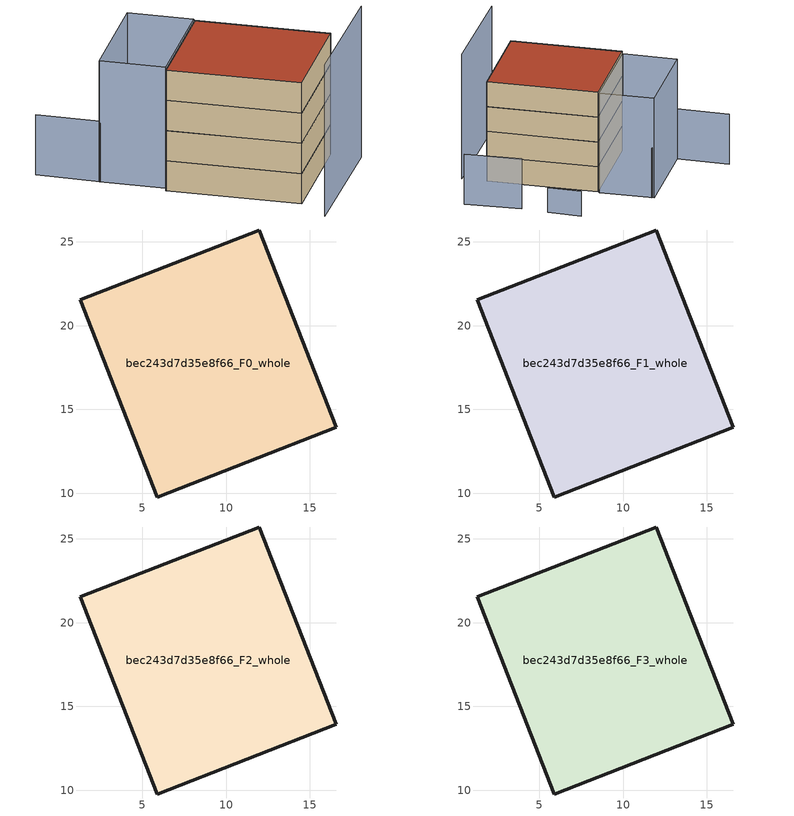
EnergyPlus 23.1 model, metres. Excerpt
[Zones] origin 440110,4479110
bec243d7d35e8f66_F0_whole
 floor ground (EU_floor_Construction): 16.57,13.92 11.98,25.71 1.31,21.55 5.9,9.77 z0
 wall outside (EU_wall_Construction): 16.57,13.92 5.9,9.77 1.31,21.55 11.98,25.71 16.57,13.92 z0:3
bec243d7d35e8f66_F1_whole
 floor to bec243d7d35e8f66_F0_whole (EU_floor_Construction): 16.57,13.92 11.98,25.71 1.31,21.55 5.9,9.77 z3
 wall outside (EU_wall_Construction): 16.57,13.92 5.9,9.77 1.31,21.55 11.98,25.71 16.57,13.92 z3:6
bec243d7d35e8f66_F2_whole
 floor to bec243d7d35e8f66_F1_whole (EU_floor_Construction): 16.57,13.92 11.98,25.71 1.31,21.55 5.9,9.77 z6
 wall outside (EU_wall_Construction): 16.57,13.92 5.9,9.77 1.31,21.55 11.98,25.71 16.57,13.92 z6:9
bec243d7d35e8f66_F3_whole
 floor to bec243d7d35e8f66_F2_whole (EU_floor_Construction): 16.57,13.92 11.98,25.71 1.31,21.55 5.9,9.77 z9
 wall outside (EU_wall_Construction): 16.57,13.92 5.9,9.77 1.31,21.55 11.98,25.71 16.57,13.92 z9:12
 roof outside (EU_roof_Construction): 11.98,25.71 16.57,13.92 5.9,9.77 1.31,21.55 z12
shading: 4.86,6.5 17.63,11.27 z0:15; 23.19,15.44 20.53,21.35 / 9.99,31.52 -0.33,27.66 / -0.33,27.66 -2.44,33.33 z0:6; 12.11,25.94 1.82,21.94 / 1.82,21.94 -0.43,27.73 / -0.43,27.73 9.87,31.73 / 9.87,31.73 12.11,25.94 z0:12; 19.8,24.32 18.5,27.89 z0:3
[Building]
EU S2 Campaign: North Axis=0; Terrain=City; Solar Distribution=FullExterior
[Site:Location]
Madrid: Latitude=40.5; Longitude=-3.5; Time Zone=1; Elevation=609
[SizingPeriod:WeatherFileDays]
AnnualSizingPeriod: Begin Month=1; Begin Day of Month=1; End Month=12; End Day of Month=31; Day of Week for Start Day=Monday; Use Weather File Daylight Saving Period=No; Use Weather File Rain and Snow Indicators=No
[MATERIAL]
EU_InternalMass_Material: Roughness=MediumRough; Thickness=0.1; Conductivity=1; Density=1800; Specific Heat=900; Thermal Absorptance=0.9; Solar Absorptance=0.7; Visible Absorptance=0.7
[MATERIAL:NOMASS] Roughness=MediumRough; Thermal Absorptance=0.9; Solar Absorptance=0.7; Visible Absorptance=0.7
Name | Thermal Resistance
EU_wall_NoMass | 1.60022
EU_roof_NoMass | 1.57597
EU_floor_NoMass | 0.470652
[CONSTRUCTION]
EU_wall_Construction: EU_wall_NoMass
EU_roof_Construction: EU_roof_NoMass
EU_floor_Construction: EU_floor_NoMass
EU_InternalMass_Construction: EU_InternalMass_Material
[ZONE] Type=1; Multiplier=1; Ceiling Height=autocalculate; Floor Area=autocalculate; Part of Total Floor Area=Yes
Name | Volume
bec243d7d35e8f66_F0_whole | 434.452
bec243d7d35e8f66_F1_whole; bec243d7d35e8f66_F2_whole; bec243d7d35e8f66_F3_whole | 434.453
[INTERNALMASS] Construction=EU_InternalMass_Construction; Surface Area=144.817
Name | Zone or ZoneList
bec243d7d35e8f66_F0_whole_EU_InternalMass | bec243d7d35e8f66_F0_whole
bec243d7d35e8f66_F1_whole_EU_InternalMass | bec243d7d35e8f66_F1_whole
bec243d7d35e8f66_F2_whole_EU_InternalMass | bec243d7d35e8f66_F2_whole
bec243d7d35e8f66_F3_whole_EU_InternalMass | bec243d7d35e8f66_F3_whole
[OTHEREQUIPMENT] Fuel Type=Electricity; Design Level Calculation Method=Watts/Area; Power per Zone Floor Area=1; Fraction Latent=0; Fraction Radiant=0; Fraction Lost=0; Carbon Dioxide Generation Rate=0; EndUse Subcategory=EU_Step8_InternalGains
Name | Zone or ZoneList or Space or SpaceList | Schedule
EU_Step8_InternalGain_bec243d7d35e8f66_F0_whole_f000 | bec243d7d35e8f66_F0_whole | EU_Step8_GainSchedule_bec243d7d35e8f66_F0_whole_f000
EU_Step8_InternalGain_bec243d7d35e8f66_F1_whole_f000 | bec243d7d35e8f66_F1_whole | EU_Step8_GainSchedule_bec243d7d35e8f66_F1_whole_f000
EU_Step8_InternalGain_bec243d7d35e8f66_F2_whole_f000 | bec243d7d35e8f66_F2_whole | EU_Step8_GainSchedule_bec243d7d35e8f66_F2_whole_f000
EU_Step8_InternalGain_bec243d7d35e8f66_F3_whole_f000 | bec243d7d35e8f66_F3_whole | EU_Step8_GainSchedule_bec243d7d35e8f66_F3_whole_f000
[ZONEVENTILATION:DESIGNFLOWRATE] Schedule=EU_AlwaysOn; Design Flow Rate Calculation Method=AirChanges/Hour; Air Changes per Hour=0.480704; Ventilation Type=Natural; Fan Pressure Rise=0; Fan Total Efficiency=1; Constant Term Coefficient=1; Temperature Term Coefficient=0; Velocity Term Coefficient=0; Velocity Squared Term Coefficient=0; Minimum Indoor Temperature=-100; Maximum Indoor Temperature=100; Delta Temperature=-100; Minimum Outdoor Temperature=-100; Maximum Outdoor Temperature=100; Maximum Wind Speed=40
Name | Zone or ZoneList or Space or SpaceList
EU_ConstantAir_bec243d7d35e8f66_F0_whole | bec243d7d35e8f66_F0_whole
EU_ConstantAir_bec243d7d35e8f66_F1_whole | bec243d7d35e8f66_F1_whole
EU_ConstantAir_bec243d7d35e8f66_F2_whole | bec243d7d35e8f66_F2_whole
EU_ConstantAir_bec243d7d35e8f66_F3_whole | bec243d7d35e8f66_F3_whole
[HVACTEMPLATE:THERMOSTAT] Constant Heating Setpoint=20; Constant Cooling Setpoint=50
EU_HeatOnly_bec243d7d35e8f66_F0_whole; EU_HeatOnly_bec243d7d35e8f66_F1_whole; EU_HeatOnly_bec243d7d35e8f66_F2_whole; EU_HeatOnly_bec243d7d35e8f66_F3_whole
[HVACTEMPLATE:ZONE:IDEALLOADSAIRSYSTEM] System Availability Schedule=EU_AlwaysOn; Maximum Heating Supply Air Temperature=50; Minimum Cooling Supply Air Temperature=13; Maximum Heating Supply Air Humidity Ratio=0.0156; Minimum Cooling Supply Air Humidity Ratio=0.0077; Heating Limit=NoLimit; Cooling Limit=NoLimit; Heating Availability Schedule=EU_AlwaysOn; Cooling Availability Schedule=EU_CoolingOff; Dehumidification Control Type=ConstantSensibleHeatRatio; Cooling Sensible Heat Ratio=0.7; Dehumidification Setpoint=60; Humidification Control Type=None; Humidification Setpoint=30; Outdoor Air Method=None; Outdoor Air Flow Rate per Person=0.00944; Outdoor Air Flow Rate per Zone Floor Area=0; Outdoor Air Flow Rate per Zone=0; Demand Controlled Ventilation Type=None; Outdoor Air Economizer Type=NoEconomizer; Heat Recovery Type=None; Sensible Heat Recovery Effectiveness=0.7; Latent Heat Recovery Effectiveness=0.65
Name | Template Thermostat
bec243d7d35e8f66_F0_whole | EU_HeatOnly_bec243d7d35e8f66_F0_whole
bec243d7d35e8f66_F1_whole | EU_HeatOnly_bec243d7d35e8f66_F1_whole
bec243d7d35e8f66_F2_whole | EU_HeatOnly_bec243d7d35e8f66_F2_whole
bec243d7d35e8f66_F3_whole | EU_HeatOnly_bec243d7d35e8f66_F3_whole
[SIZING:ZONE] Zone Cooling Design Supply Air Temperature Input Method=SupplyAirTemperature; Zone Cooling Design Supply Air Temperature=13; Zone Heating Design Supply Air Temperature Input Method=SupplyAirTemperature; Zone Heating Design Supply Air Temperature=50; Zone Cooling Design Supply Air Humidity Ratio=0.008; Zone Heating Design Supply Air Humidity Ratio=0.008; Cooling Design Air Flow Method=DesignDay; Cooling Design Air Flow Rate=0; Cooling Minimum Air Flow per Zone Floor Area=0.000762; Cooling Minimum Air Flow=0; Cooling Minimum Air Flow Fraction=0.2; Heating Design Air Flow Method=DesignDay; Heating Design Air Flow Rate=0; Heating Maximum Air Flow per Zone Floor Area=0.002032; Heating Maximum Air Flow=0.141576; Heating Maximum Air Flow Fraction=0.3; Account for Dedicated Outdoor Air System=No; Dedicated Outdoor Air System Control Strategy=NeutralSupplyAir; Dedicated Outdoor Air Low Setpoint Temperature for Design=autosize; Dedicated Outdoor Air High Setpoint Temperature for Design=autosize; Zone Load Sizing Method=Sensible Load Only No Latent Load; Zone Latent Cooling Design Supply Air Humidity Ratio Input Method=HumidityRatioDifference; Zone Cooling Design Supply Air Humidity Ratio Difference=0.005; Zone Latent Heating Design Supply Air Humidity Ratio Input Method=HumidityRatioDifference; Zone Humidification Design Supply Air Humidity Ratio Difference=0.005
bec243d7d35e8f66_F0_whole; bec243d7d35e8f66_F1_whole; bec243d7d35e8f66_F2_whole; bec243d7d35e8f66_F3_whole
[SCHEDULE:CONSTANT]
Name | Hourly Value
EU_AlwaysOn | 1
EU_CoolingOff | 0
[SCHEDULE:FILE] Column Number=1; Rows to Skip at Top=0; Number of Hours of Data=8760; Column Separator=Comma; Interpolate to Timestep=No; Minutes per Item=60; Adjust Schedule for Daylight Savings=Yes
Name | File
EU_Step8_GainSchedule_bec243d7d35e8f66_F0_whole_f000 | ../../schedules/bec243d7d35e8f66/bec243d7d35e8f66_F0_whole_f000_gain.csv
EU_Step8_GainSchedule_bec243d7d35e8f66_F1_whole_f000 | ../../schedules/bec243d7d35e8f66/bec243d7d35e8f66_F1_whole_f000_gain.csv
EU_Step8_GainSchedule_bec243d7d35e8f66_F2_whole_f000 | ../../schedules/bec243d7d35e8f66/bec243d7d35e8f66_F2_whole_f000_gain.csv
EU_Step8_GainSchedule_bec243d7d35e8f66_F3_whole_f000 | ../../schedules/bec243d7d35e8f66/bec243d7d35e8f66_F3_whole_f000_gain.csv
